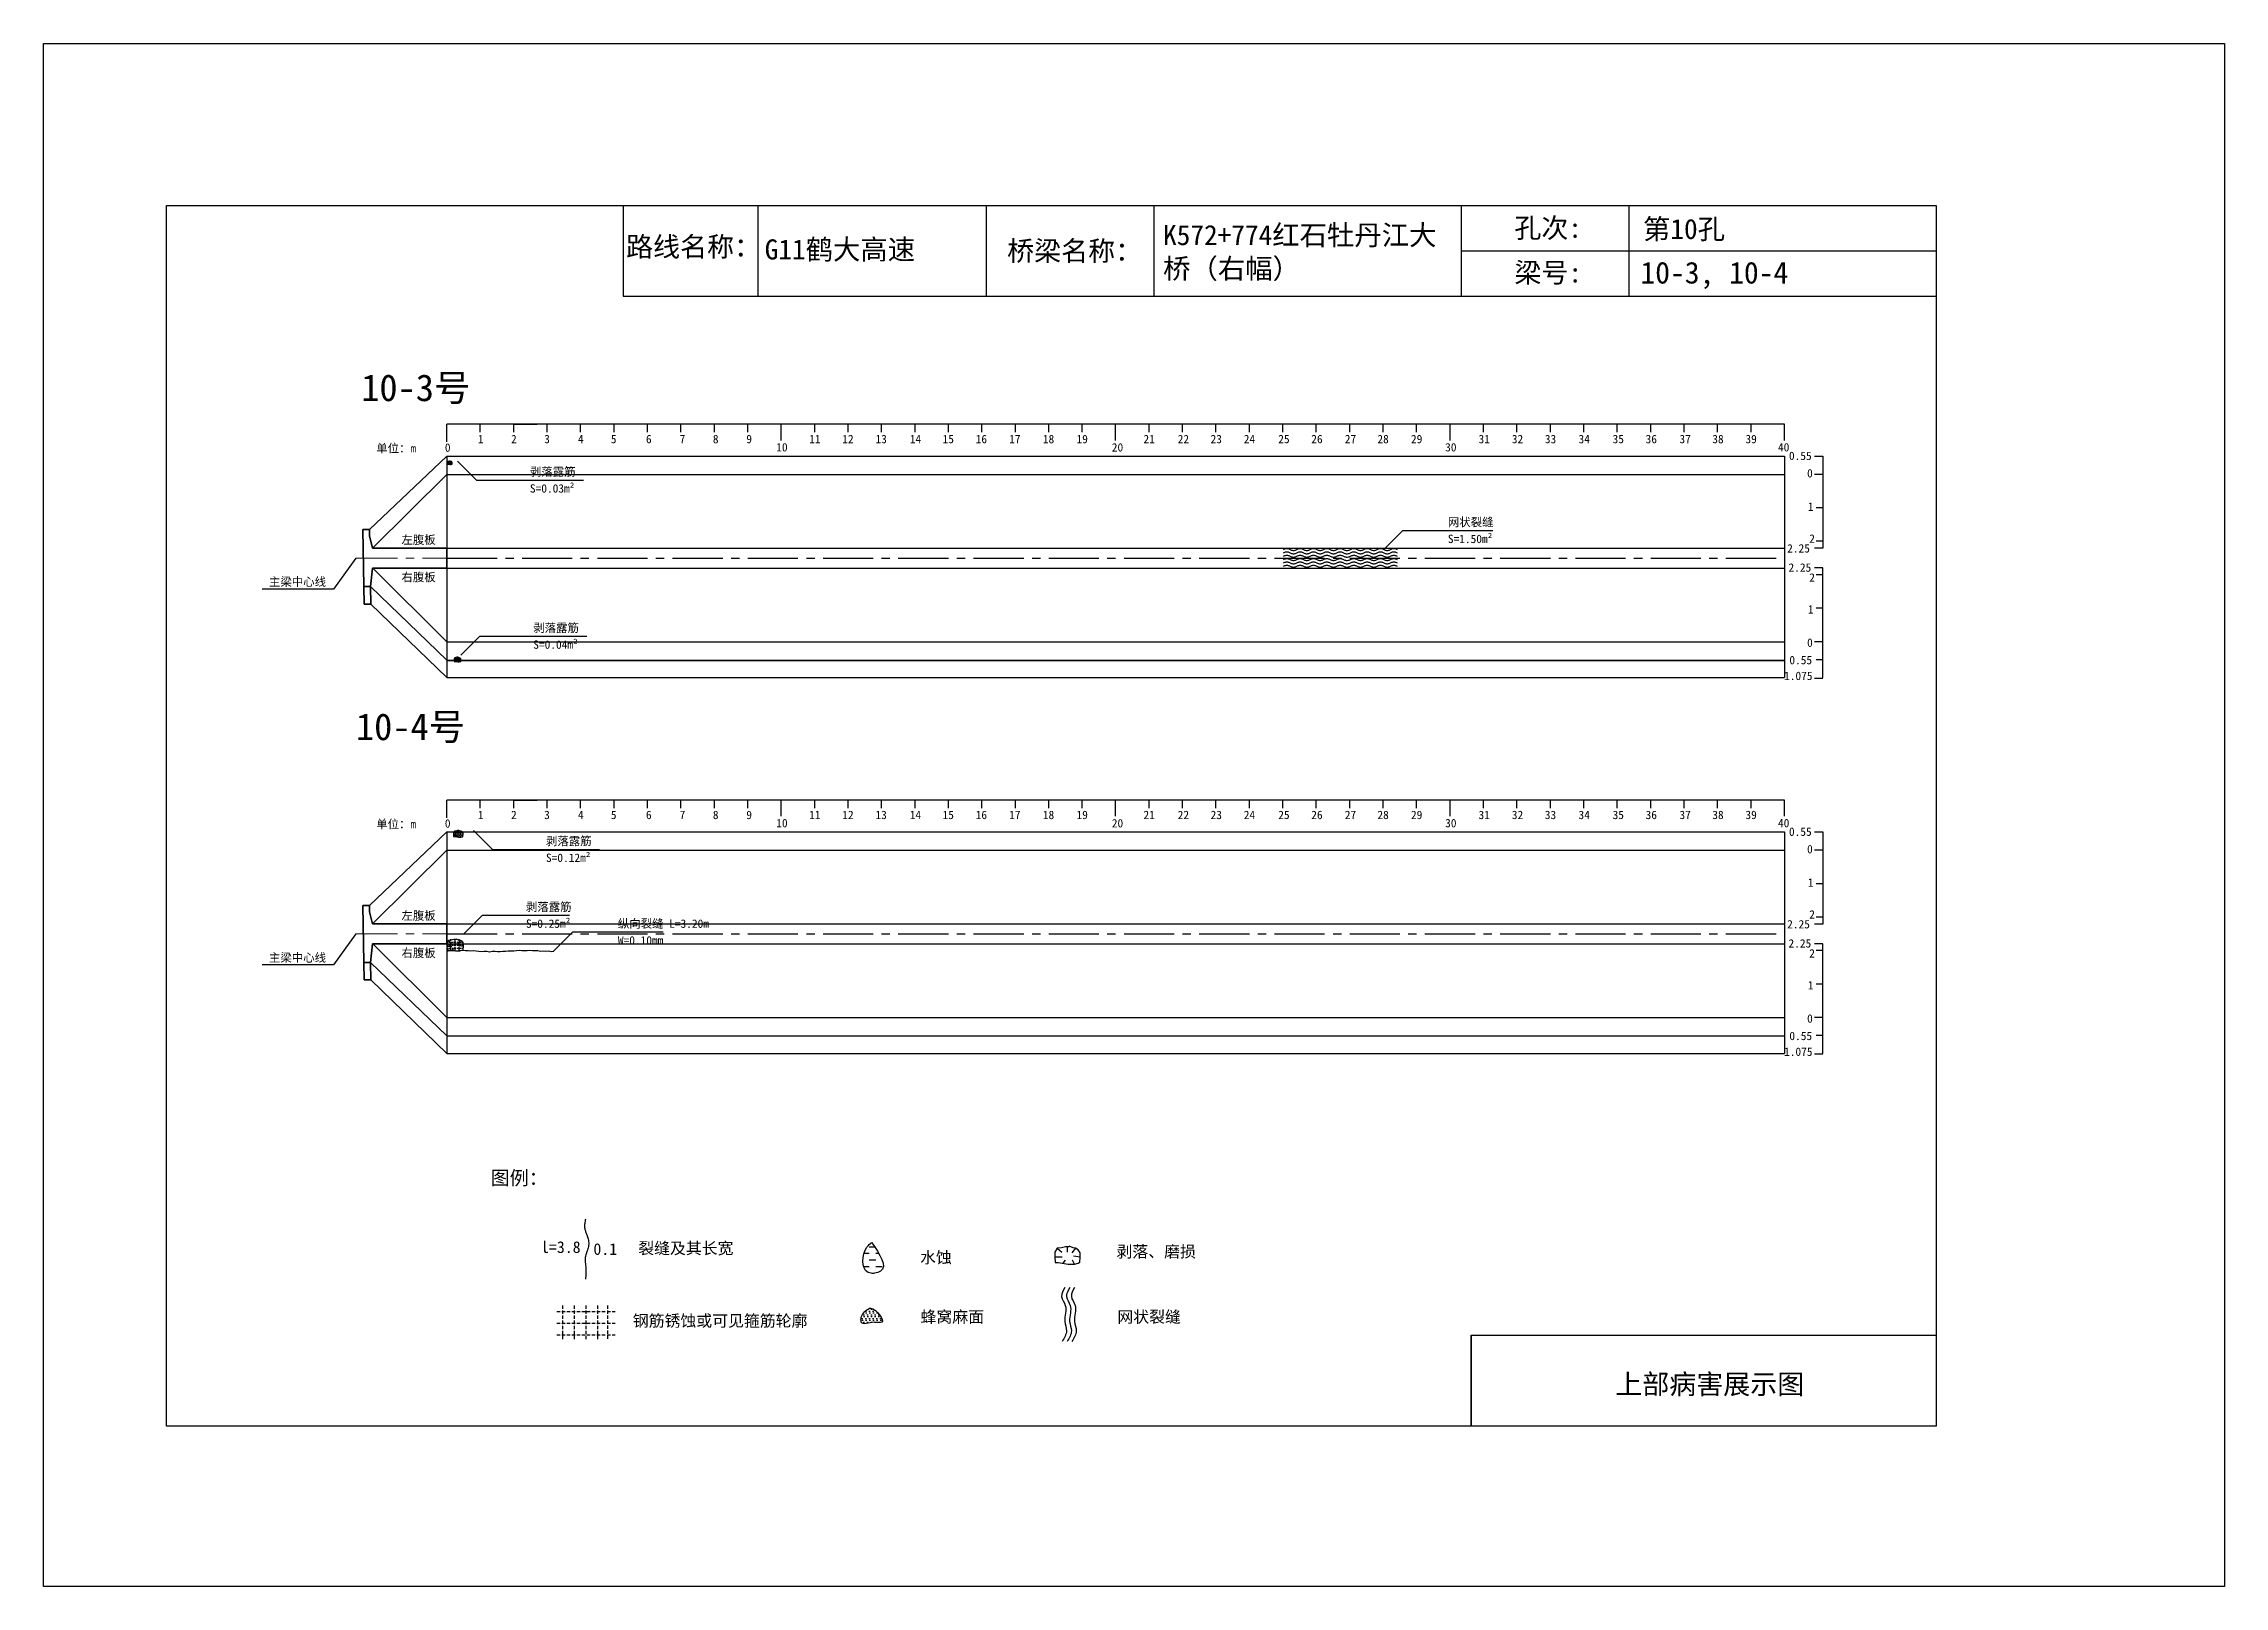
# Model space of a CAD drawing. Header units: millimetres. Extents: x -37 to 615, y -48 to 413.
import ezdxf

# ---------------------------------------------------------------- set-up
doc = ezdxf.new("R2010")
doc.units = ezdxf.units.MM
for name, pattern in [('CENTER', [2, 1.25, -0.25, 0.25, -0.25]), ('CENTER2', [1.125, 0.75, -0.125, 0.125, -0.125]), ('DASHED', [0.75, 0.5, -0.25])]:
    doc.linetypes.add(name, pattern=pattern)
for name, color, linetype in [('加固措施', 7, 'Continuous'), ('图层1', 7, 'Continuous'), ('病害', 5, 'Continuous'), ('轮廓', 3, 'Continuous')]:
    doc.layers.add(name, color=color, linetype=linetype)
doc.layers.add('虚线', color=7, linetype='Continuous', lineweight=30)
doc.styles.get("Standard").update_dxf_attribs({"font": ''})
doc.styles.add('汉字', font='')
doc.styles.get('Standard').set_extended_font_data('SimSun')
doc.styles.get('汉字').set_extended_font_data('SimSun')
pattern_1 = [(0, (-3997.7199, -288.9294), (0.55266586, 1.10533173), [0, -1.10533173])]
pattern_2 = [(0, (-6886.571, -700.7115), (0.55266586, 1.10533173), [0, -1.10533173])]
pattern_3 = [(0, (-3576.1421, -199.0757), (1.9895971, 1.9895971), [1.9895971, -1.9895971])]

# ---------------------------------------------------------------- blocks, each defined once
blk = doc.blocks.new('adfsd')
at = {"lineweight": -2, "ltscale": 0.5}
for p, q in [((1140.897, -3083.694), (1140.936, -3083.729)), ((1140.983, -3083.682), (1140.981, -3083.729)), ((1141.053, -3083.694), (1141.022, -3083.735)), ((1140.876, -3083.768), (1140.94, -3083.769)), ((1140.948, -3083.824), (1140.969, -3083.796)), ((1141.045, -3083.83), (1141.028, -3083.796)), ((1141.094, -3083.772), (1141.036, -3083.763))]:
    blk.add_line(p, q, dxfattribs=at)
blk.add_lwpolyline([(1141, -3083.682), (1140.967, -3083.682), (1140.934, -3083.69), (1140.897, -3083.694), (1140.876, -3083.727), (1140.876, -3083.768), (1140.88, -3083.818), (1140.905, -3083.818), (1140.991, -3083.83), (1141.045, -3083.83), (1141.078, -3083.822), (1141.09, -3083.814), (1141.094, -3083.772), (1141.094, -3083.735), (1141.078, -3083.707), (1141.053, -3083.694), (1141.033, -3083.69), (1141, -3083.678)], dxfattribs=at)
blk = doc.blocks.new('chi')
at = {"color": 0}
for p, q in [((1147.409, -3079.329), (1147.409, -3078.8)), ((1187.409, -3078.8), (1147.409, -3078.8)), ((1148.409, -3079.041), (1148.409, -3078.8)), ((1149.409, -3079.041), (1149.409, -3078.8)), ((1149.409, -3078.8), (1150.109, -3078.8)), ((1150.409, -3079.041), (1150.409, -3078.8)), ((1151.409, -3079.041), (1151.409, -3078.8)), ((1152.409, -3079.041), (1152.409, -3078.8)), ((1153.409, -3079.041), (1153.409, -3078.8)), ((1154.409, -3079.041), (1154.409, -3078.8)), ((1155.409, -3079.041), (1155.409, -3078.8)), ((1156.409, -3079.041), (1156.409, -3078.8)), ((1157.409, -3079.283), (1157.409, -3078.8)), ((1158.409, -3079.041), (1158.409, -3078.8)), ((1159.409, -3079.041), (1159.409, -3078.8)), ((1160.409, -3079.041), (1160.409, -3078.8)), ((1161.409, -3079.041), (1161.409, -3078.8)), ((1162.409, -3079.041), (1162.409, -3078.8)), ((1163.409, -3079.041), (1163.409, -3078.8)), ((1164.409, -3079.041), (1164.409, -3078.8)), ((1165.409, -3079.041), (1165.409, -3078.8)), ((1166.409, -3079.041), (1166.409, -3078.8)), ((1167.409, -3079.283), (1167.409, -3078.8)), ((1168.409, -3079.041), (1168.409, -3078.8)), ((1169.409, -3079.041), (1169.409, -3078.8)), ((1170.409, -3079.041), (1170.409, -3078.8)), ((1171.409, -3079.041), (1171.409, -3078.8)), ((1172.409, -3079.041), (1172.409, -3078.8)), ((1173.409, -3079.041), (1173.409, -3078.8)), ((1174.409, -3079.041), (1174.409, -3078.8)), ((1175.409, -3079.041), (1175.409, -3078.8)), ((1176.409, -3079.041), (1176.409, -3078.8)), ((1177.409, -3079.283), (1177.409, -3078.8)), ((1178.409, -3079.041), (1178.409, -3078.8)), ((1179.409, -3079.041), (1179.409, -3078.8)), ((1180.409, -3079.041), (1180.409, -3078.8)), ((1181.409, -3079.041), (1181.409, -3078.8)), ((1182.409, -3079.041), (1182.409, -3078.8)), ((1183.409, -3079.041), (1183.409, -3078.8)), ((1184.409, -3079.041), (1184.409, -3078.8)), ((1185.409, -3079.041), (1185.409, -3078.8)), ((1186.409, -3079.041), (1186.409, -3078.8)), ((1187.409, -3079.283), (1187.409, -3078.8))]:
    blk.add_line(p, q, dxfattribs=at)
for s, p in [('0', (1147.349, -3079.623)), ('1', (1148.339, -3079.368)), ('2', (1149.328, -3079.368)), ('3', (1150.319, -3079.368)), ('4', (1151.329, -3079.368)), ('5', (1152.313, -3079.368)), ('6', (1153.363, -3079.368)), ('7', (1154.37, -3079.368)), ('8', (1155.363, -3079.368)), ('9', (1156.363, -3079.368)), ('10', (1157.259, -3079.613)), ('11', (1158.242, -3079.368)), ('12', (1159.233, -3079.368)), ('13', (1160.227, -3079.368)), ('14', (1161.252, -3079.368)), ('15', (1162.233, -3079.368)), ('16', (1163.223, -3079.368)), ('17', (1164.224, -3079.368)), ('18', (1165.232, -3079.368)), ('19', (1166.238, -3079.368)), ('20', (1167.294, -3079.617)), ('21', (1168.24, -3079.368)), ('22', (1169.264, -3079.368)), ('23', (1170.247, -3079.368)), ('24', (1171.24, -3079.368)), ('25', (1172.271, -3079.368)), ('26', (1173.258, -3079.368)), ('27', (1174.261, -3079.368)), ('28', (1175.236, -3079.368)), ('29', (1176.24, -3079.368)), ('30', (1177.262, -3079.613)), ('31', (1178.261, -3079.368)), ('32', (1179.256, -3079.368)), ('33', (1180.243, -3079.368)), ('34', (1181.251, -3079.368)), ('35', (1182.269, -3079.368)), ('36', (1183.256, -3079.368)), ('37', (1184.269, -3079.368)), ('38', (1185.251, -3079.368)), ('39', (1186.242, -3079.368)), ('40', (1187.216, -3079.613))]:
    blk.add_text(s, height=0.25).set_placement(p)
blk = doc.blocks.new('kopp')
at = {"color": 0}
for p, q in [((1188.308, -3078.25), (1188.558, -3078.25)), ((1188.558, -3078.25), (1188.558, -3078.8)), ((1188.558, -3078.8), (1188.308, -3078.8)), ((1188.558, -3078.8), (1188.558, -3079.8)), ((1188.558, -3079.8), (1188.358, -3079.8)), ((1188.558, -3079.8), (1188.558, -3079.8)), ((1188.558, -3079.8), (1188.558, -3080.8)), ((1188.558, -3081.009), (1188.308, -3081.009)), ((1188.558, -3080.8), (1188.358, -3080.8)), ((1188.558, -3080.8), (1188.558, -3081.009)), ((1188.558, -3081.592), (1188.308, -3081.592)), ((1188.558, -3081.8), (1188.358, -3081.8)), ((1188.558, -3081.8), (1188.558, -3081.592)), ((1188.558, -3082.8), (1188.558, -3081.8)), ((1188.558, -3082.8), (1188.358, -3082.8)), ((1188.558, -3083.8), (1188.558, -3082.8)), ((1188.558, -3082.8), (1188.558, -3082.8)), ((1188.558, -3083.8), (1188.308, -3083.8)), ((1188.558, -3084.875), (1188.558, -3083.8)), ((1188.558, -3084.338), (1188.358, -3084.338)), ((1188.308, -3084.888), (1188.558, -3084.888))]:
    blk.add_line(p, q, dxfattribs=at)
for s, p in [('0.55', (1187.543, -3078.37)), ('0', (1188.086, -3078.891)), ('1', (1188.109, -3079.89)), ('2', (1188.15, -3080.842)), ('2.25', (1187.49, -3081.135)), ('2.25', (1187.53, -3081.708)), ('2', (1188.15, -3082.006)), ('1', (1188.109, -3082.959)), ('0', (1188.086, -3083.954)), ('0.55', (1187.556, -3084.474)), ('1.075', (1187.398, -3084.946))]:
    blk.add_text(s, height=0.25).set_placement(p)

msp = doc.modelspace()

# ---------------------------------------------------------------- hatches: boundary and pattern name
at = {"layer": '加固措施', "lineweight": -2}
h = msp.add_hatch(dxfattribs=at)
h.set_pattern_fill('DASH', color=256, scale=0.626645)
h.set_pattern_definition(pattern_3)
edge = h.paths.add_edge_path()
edge.add_spline(control_points=[(210.85, 54.88), (210.36, 54.45), (208.03, 52.39), (207.41, 44.9), (216.74, 46.23), (213.29, 51.3), (210.85, 54.88)], knot_values=[0, 0, 0, 0, 3.237042, 15.187225, 21.182779, 35.601669, 35.601669, 35.601669, 35.601669], degree=3, periodic=0)
h = msp.add_hatch(dxfattribs=at)
h.set_pattern_fill('DASH', color=256, scale=0.626645)
h.set_pattern_definition(pattern_3)
edge = h.paths.add_edge_path()
edge.add_spline(control_points=[(210.85, 54.88), (210.36, 54.45), (208.03, 52.39), (207.41, 44.9), (216.74, 46.23), (213.29, 51.3), (210.85, 54.88)], knot_values=[0, 0, 0, 0, 3.237042, 15.187225, 21.182779, 35.601669, 35.601669, 35.601669, 35.601669], degree=3, periodic=0)
h = msp.add_hatch(dxfattribs=at)
h.set_pattern_fill('DOTS', scale=0.696272)
h.set_pattern_definition(pattern_1)
edge = h.paths.add_edge_path()
edge.add_spline(control_points=[(210.19, 35.22), (209.15, 34.51), (207.68, 33.49), (207.52, 29.75), (211, 31.47), (215.72, 30.12), (212.21, 35.3), (210.31, 35.22), (210.19, 35.22)], knot_values=[0, 0, 0, 0, 5.205471, 7.397577, 12.944796, 16.169923, 23.88441, 24.400432, 24.400432, 24.400432, 24.400432], degree=3, periodic=0)
h = msp.add_hatch(dxfattribs=at)
h.set_pattern_fill('DOTS', scale=0.696272)
h.set_pattern_definition(pattern_1)
edge = h.paths.add_edge_path()
edge.add_spline(control_points=[(210.19, 35.22), (209.15, 34.51), (207.68, 33.49), (207.52, 29.75), (211, 31.47), (215.72, 30.12), (212.21, 35.3), (210.31, 35.22), (210.19, 35.22)], knot_values=[0, 0, 0, 0, 5.205471, 7.397577, 12.944796, 16.169923, 23.88441, 24.400432, 24.400432, 24.400432, 24.400432], degree=3, periodic=0)
at = {"layer": '病害', "lineweight": -2}
h = msp.add_hatch(dxfattribs=at)
h.set_pattern_fill('DOTS', color=4, scale=0.696272, style=0)
h.set_pattern_definition(pattern_2)
edge = h.paths.add_edge_path()
edge.add_spline(control_points=[(210.19, 35.22), (209.15, 34.51), (207.68, 33.49), (207.52, 29.75), (211, 31.47), (215.72, 30.12), (212.21, 35.3), (210.31, 35.22), (210.19, 35.22)], knot_values=[0, 0, 0, 0, 1.041094, 1.479515, 2.588959, 3.233985, 4.776882, 4.880086, 4.880086, 4.880086, 4.880086], degree=3, periodic=0)
h = msp.add_hatch(dxfattribs=at)
h.set_pattern_fill('DOTS', color=4, scale=0.696272, style=0)
h.set_pattern_definition(pattern_2)
edge = h.paths.add_edge_path()
edge.add_spline(control_points=[(210.19, 35.22), (209.15, 34.51), (207.68, 33.49), (207.52, 29.75), (211, 31.47), (215.72, 30.12), (212.21, 35.3), (210.31, 35.22), (210.19, 35.22)], knot_values=[0, 0, 0, 0, 1.041094, 1.479515, 2.588959, 3.233985, 4.776882, 4.880086, 4.880086, 4.880086, 4.880086], degree=3, periodic=0)

# ---------------------------------------------------------------- linework, layer by layer
at = {"color": 0, "linetype": 'ByBlock'}
for p, q in [((0, 364.85), (529.17, 364.85)), ((0, 0), (0, 364.85)), ((136.5, 364.85), (136.5, 337.72)), ((245.1, 364.85), (245.1, 337.72)), ((387.13, 364.85), (387.13, 337.72)), ((437.29, 364.79), (437.29, 337.66)), ((529.17, 364.85), (529.17, 0)), ((136.5, 337.72), (529.17, 337.72)), ((390.12, 0), (390.12, 27.12)), ((390.12, 27.12), (529.17, 27.12)), ((529.17, 0), (0, 0))]:
    msp.add_line(p, q, dxfattribs=at)
at = {"color": 0}
for p, q in [((60.65, 267.93), (83.82, 289.93)), ((83.82, 289.93), (83.82, 223.68)), ((83.82, 289.93), (483.82, 289.93)), ((483.82, 289.93), (483.82, 223.68)), ((61.57, 262.43), (83.82, 284.43)), ((83.82, 262.43), (483.82, 262.43)), ((483.82, 262.43), (483.82, 259.43)), ((56.57, 259.43), (49.96, 250.17)), ((61.64, 256.43), (83.82, 234.43)), ((83.82, 256.43), (483.82, 256.43)), ((49.96, 250.17), (28.63, 250.17)), ((60.99, 250.93), (83.82, 228.93)), ((61.09, 245.68), (83.82, 223.68)), ((83.82, 234.43), (483.82, 234.43)), ((83.82, 228.93), (483.82, 228.93)), ((83.82, 228.81), (483.82, 228.81)), ((83.82, 223.68), (483.82, 223.68)), ((60.65, 155.59), (83.82, 177.59)), ((83.82, 177.59), (83.82, 111.34)), ((83.82, 177.59), (483.82, 177.59)), ((483.82, 177.59), (483.82, 111.34)), ((61.57, 150.08), (83.82, 172.09)), ((83.82, 172.09), (483.82, 172.09)), ((83.82, 150.09), (483.82, 150.09)), ((483.82, 150.09), (483.82, 147.09)), ((56.57, 147.09), (49.96, 137.83)), ((61.64, 144.09), (83.82, 122.09)), ((83.82, 144.09), (483.82, 144.09)), ((49.96, 137.83), (28.63, 137.83)), ((60.99, 138.59), (83.82, 116.59)), ((61.09, 133.34), (83.82, 111.34)), ((83.82, 122.09), (483.82, 122.09)), ((83.82, 116.59), (483.82, 116.59)), ((83.82, 111.34), (483.82, 111.34))]:
    msp.add_line(p, q, dxfattribs=at)
at = {"color": 1, "linetype": 'DASHED'}
for p, q in [((84, 288.15), (85.43, 288.15)), ((84, 287.9), (85.43, 287.9)), ((84, 287.65), (85.43, 287.65)), ((84.36, 287.4), (84.36, 288.4)), ((84.72, 287.4), (84.72, 288.4)), ((85.08, 287.4), (85.08, 288.4)), ((86, 229.45), (88, 229.45)), ((86, 229.1), (88, 229.1)), ((86, 228.75), (88, 228.75)), ((86.5, 228.4), (86.5, 229.8)), ((87, 228.4), (87, 229.8)), ((87.5, 228.4), (87.5, 229.8)), ((85.8, 177.5), (88.67, 177.5)), ((85.8, 177), (88.67, 177)), ((85.8, 176.5), (88.67, 176.5)), ((86.52, 176), (86.52, 178)), ((87.23, 176), (87.23, 178)), ((87.95, 176), (87.95, 178)), ((83.8, 144.62), (88.8, 144.62)), ((83.8, 143.74), (88.8, 143.74)), ((85.05, 142), (85.05, 145.49)), ((86.3, 142), (86.3, 145.49)), ((87.55, 142), (87.55, 145.49)), ((83.8, 142.87), (88.8, 142.87))]:
    msp.add_line(p, q, dxfattribs=at)
at = {"color": 7}
for p, q in [((84, 287.81), (84.42, 287.8)), ((84.14, 288.29), (84.4, 288.07)), ((84.47, 287.44), (84.61, 287.62)), ((84.7, 288.37), (84.69, 288.07)), ((85.16, 288.29), (84.96, 288.03)), ((85.11, 287.4), (85, 287.62)), ((85.43, 287.78), (85.05, 287.84)), ((86, 228.97), (86.59, 228.96)), ((86.19, 229.64), (86.55, 229.33)), ((86.66, 228.46), (86.85, 228.71)), ((86.98, 229.76), (86.96, 229.33)), ((87.62, 229.64), (87.34, 229.27)), ((87.55, 228.4), (87.39, 228.71)), ((88, 228.93), (87.47, 229.01)), ((85.8, 176.81), (86.64, 176.8)), ((86.07, 177.78), (86.59, 177.33)), ((86.75, 176.08), (87.02, 176.45)), ((87.21, 177.95), (87.18, 177.33)), ((88.13, 177.78), (87.71, 177.25)), ((88.02, 176), (87.79, 176.45)), ((88.67, 176.76), (87.9, 176.88)), ((84.27, 145.11), (85.18, 144.32)), ((86.25, 145.39), (86.21, 144.32)), ((87.86, 145.11), (87.14, 144.18)), ((88.8, 143.32), (87.46, 143.53)), ((83.8, 143.41), (85.27, 143.39)), ((85.45, 142.14), (85.93, 142.78)), ((87.67, 142), (87.28, 142.78))]:
    msp.add_line(p, q, dxfattribs=at)
msp.add_line((83.82, 284.43), (483.82, 284.43))
at = {"color": 1, "linetype": 'CENTER2', "ltscale": 20}
for p, q in [((83.82, 259.43), (483.82, 259.43)), ((83.82, 147.09), (483.82, 147.09))]:
    msp.add_line(p, q, dxfattribs=at)
at = {"color": 1, "linetype": 'DASHED', "ltscale": 2}
for p, q in [((116.71, 34.25), (134.11, 34.25)), ((116.71, 34.25), (134.11, 34.25)), ((118.45, 35.99), (118.45, 25.55)), ((118.45, 35.99), (118.45, 25.55)), ((121.93, 35.99), (121.93, 25.55)), ((121.93, 35.99), (121.93, 25.55)), ((125.41, 35.99), (125.41, 25.55)), ((125.41, 35.99), (125.41, 25.55)), ((128.89, 35.99), (128.89, 25.55)), ((128.89, 35.99), (128.89, 25.55)), ((131.87, 36.02), (131.87, 25.57)), ((131.87, 36.02), (131.87, 25.57)), ((116.71, 30.77), (134.11, 30.77)), ((116.71, 30.77), (134.11, 30.77)), ((116.71, 27.29), (134.11, 27.29)), ((116.71, 27.29), (134.11, 27.29))]:
    msp.add_line(p, q, dxfattribs=at)
at = {"color": 3, "linetype": 'ByBlock'}
msp.add_lwpolyline([(-36.77, 413.19), (615.38, 413.19), (615.38, -47.93), (-36.77, -47.93)], close=True, dxfattribs=at)
at = {"color": 7}
for points in [[(84.81, 288.37), (84.6, 288.37), (84.38, 288.32), (84.14, 288.29), (84, 288.08), (84, 287.81), (84.03, 287.48), (84.19, 287.48), (84.76, 287.4), (85.11, 287.4), (85.33, 287.45), (85.41, 287.51), (85.43, 287.78), (85.43, 288.02), (85.33, 288.21), (85.16, 288.29), (85.03, 288.32), (84.81, 288.4)], [(87, 288.4), (92.66, 282.74), (124.66, 282.74)], [(364, 262), (369.66, 267.66), (396.66, 267.66)], [(334, 262), (334.2, 262.09), (334.4, 262.18), (334.6, 262.24), (334.8, 262.29), (335, 262.3), (335.2, 262.29), (335.4, 262.24), (335.6, 262.18), (335.8, 262.09), (336, 262), (336.2, 261.91), (336.4, 261.82), (336.6, 261.76), (336.8, 261.71), (337, 261.7), (337.2, 261.71), (337.4, 261.76), (337.6, 261.82), (337.8, 261.91), (338, 262), (338.2, 262.09), (338.4, 262.18), (338.6, 262.24), (338.8, 262.29), (339, 262.3), (339.2, 262.29), (339.4, 262.24), (339.6, 262.18), (339.8, 262.09), (340, 262), (340.2, 261.91), (340.4, 261.82), (340.6, 261.76), (340.8, 261.71), (341, 261.7), (341.2, 261.71), (341.4, 261.76), (341.6, 261.82), (341.8, 261.91), (342, 262), (342.2, 262.09), (342.4, 262.18), (342.6, 262.24), (342.8, 262.29), (343, 262.3), (343.2, 262.29), (343.4, 262.24), (343.6, 262.18), (343.8, 262.09), (344, 262), (344.2, 261.91), (344.4, 261.82), (344.6, 261.76), (344.8, 261.71), (345, 261.7), (345.2, 261.71), (345.4, 261.76), (345.6, 261.82), (345.8, 261.91), (346, 262), (346.2, 262.09), (346.4, 262.18), (346.6, 262.24), (346.8, 262.29), (347, 262.3), (347.2, 262.29), (347.4, 262.24), (347.6, 262.18), (347.8, 262.09), (348, 262), (348.2, 261.91), (348.4, 261.82), (348.6, 261.76), (348.8, 261.71), (349, 261.7), (349.2, 261.71), (349.4, 261.76), (349.6, 261.82), (349.8, 261.91), (350, 262), (350.2, 262.09), (350.4, 262.18), (350.6, 262.24), (350.8, 262.29), (351, 262.3), (351.2, 262.29), (351.4, 262.24), (351.6, 262.18), (351.8, 262.09), (352, 262), (352.2, 261.91), (352.4, 261.82), (352.6, 261.76), (352.8, 261.71), (353, 261.7), (353.2, 261.71), (353.4, 261.76), (353.6, 261.82), (353.8, 261.91), (354, 262), (354.2, 262.09), (354.4, 262.18), (354.6, 262.24), (354.8, 262.29), (355, 262.3), (355.2, 262.29), (355.4, 262.24), (355.6, 262.18), (355.8, 262.09), (356, 262), (356.2, 261.91), (356.4, 261.82), (356.6, 261.76), (356.8, 261.71), (357, 261.7), (357.2, 261.71), (357.4, 261.76), (357.6, 261.82), (357.8, 261.91), (358, 262), (358.2, 262.09), (358.4, 262.18), (358.6, 262.24), (358.8, 262.29), (359, 262.3), (359.2, 262.29), (359.4, 262.24), (359.6, 262.18), (359.8, 262.09), (360, 262), (360.2, 261.91), (360.4, 261.82), (360.6, 261.76), (360.8, 261.71), (361, 261.7), (361.2, 261.71), (361.4, 261.76), (361.6, 261.82), (361.8, 261.91), (362, 262), (362.2, 262.09), (362.4, 262.18), (362.6, 262.24), (362.8, 262.29), (363, 262.3), (363.2, 262.29), (363.4, 262.24), (363.6, 262.18), (363.8, 262.09), (364, 262), (364.2, 261.91), (364.4, 261.82), (364.6, 261.76), (364.8, 261.71), (365, 261.7), (365.2, 261.71), (365.4, 261.76), (365.6, 261.82), (365.8, 261.91), (366, 262), (366.2, 262.09), (366.4, 262.18), (366.6, 262.24), (366.8, 262.29), (367, 262.3), (367.2, 262.29), (367.4, 262.24), (367.6, 262.18), (367.8, 262.09), (368, 262)], [(334, 261), (334.2, 261.09), (334.4, 261.18), (334.6, 261.24), (334.8, 261.29), (335, 261.3), (335.2, 261.29), (335.4, 261.24), (335.6, 261.18), (335.8, 261.09), (336, 261), (336.2, 260.91), (336.4, 260.82), (336.6, 260.76), (336.8, 260.71), (337, 260.7), (337.2, 260.71), (337.4, 260.76), (337.6, 260.82), (337.8, 260.91), (338, 261), (338.2, 261.09), (338.4, 261.18), (338.6, 261.24), (338.8, 261.29), (339, 261.3), (339.2, 261.29), (339.4, 261.24), (339.6, 261.18), (339.8, 261.09), (340, 261), (340.2, 260.91), (340.4, 260.82), (340.6, 260.76), (340.8, 260.71), (341, 260.7), (341.2, 260.71), (341.4, 260.76), (341.6, 260.82), (341.8, 260.91), (342, 261), (342.2, 261.09), (342.4, 261.18), (342.6, 261.24), (342.8, 261.29), (343, 261.3), (343.2, 261.29), (343.4, 261.24), (343.6, 261.18), (343.8, 261.09), (344, 261), (344.2, 260.91), (344.4, 260.82), (344.6, 260.76), (344.8, 260.71), (345, 260.7), (345.2, 260.71), (345.4, 260.76), (345.6, 260.82), (345.8, 260.91), (346, 261), (346.2, 261.09), (346.4, 261.18), (346.6, 261.24), (346.8, 261.29), (347, 261.3), (347.2, 261.29), (347.4, 261.24), (347.6, 261.18), (347.8, 261.09), (348, 261), (348.2, 260.91), (348.4, 260.82), (348.6, 260.76), (348.8, 260.71), (349, 260.7), (349.2, 260.71), (349.4, 260.76), (349.6, 260.82), (349.8, 260.91), (350, 261), (350.2, 261.09), (350.4, 261.18), (350.6, 261.24), (350.8, 261.29), (351, 261.3), (351.2, 261.29), (351.4, 261.24), (351.6, 261.18), (351.8, 261.09), (352, 261), (352.2, 260.91), (352.4, 260.82), (352.6, 260.76), (352.8, 260.71), (353, 260.7), (353.2, 260.71), (353.4, 260.76), (353.6, 260.82), (353.8, 260.91), (354, 261), (354.2, 261.09), (354.4, 261.18), (354.6, 261.24), (354.8, 261.29), (355, 261.3), (355.2, 261.29), (355.4, 261.24), (355.6, 261.18), (355.8, 261.09), (356, 261), (356.2, 260.91), (356.4, 260.82), (356.6, 260.76), (356.8, 260.71), (357, 260.7), (357.2, 260.71), (357.4, 260.76), (357.6, 260.82), (357.8, 260.91), (358, 261), (358.2, 261.09), (358.4, 261.18), (358.6, 261.24), (358.8, 261.29), (359, 261.3), (359.2, 261.29), (359.4, 261.24), (359.6, 261.18), (359.8, 261.09), (360, 261), (360.2, 260.91), (360.4, 260.82), (360.6, 260.76), (360.8, 260.71), (361, 260.7), (361.2, 260.71), (361.4, 260.76), (361.6, 260.82), (361.8, 260.91), (362, 261), (362.2, 261.09), (362.4, 261.18), (362.6, 261.24), (362.8, 261.29), (363, 261.3), (363.2, 261.29), (363.4, 261.24), (363.6, 261.18), (363.8, 261.09), (364, 261), (364.2, 260.91), (364.4, 260.82), (364.6, 260.76), (364.8, 260.71), (365, 260.7), (365.2, 260.71), (365.4, 260.76), (365.6, 260.82), (365.8, 260.91), (366, 261), (366.2, 261.09), (366.4, 261.18), (366.6, 261.24), (366.8, 261.29), (367, 261.3), (367.2, 261.29), (367.4, 261.24), (367.6, 261.18), (367.8, 261.09), (368, 261)], [(334, 260), (334.2, 260.09), (334.4, 260.18), (334.6, 260.24), (334.8, 260.29), (335, 260.3), (335.2, 260.29), (335.4, 260.24), (335.6, 260.18), (335.8, 260.09), (336, 260), (336.2, 259.91), (336.4, 259.82), (336.6, 259.76), (336.8, 259.71), (337, 259.7), (337.2, 259.71), (337.4, 259.76), (337.6, 259.82), (337.8, 259.91), (338, 260), (338.2, 260.09), (338.4, 260.18), (338.6, 260.24), (338.8, 260.29), (339, 260.3), (339.2, 260.29), (339.4, 260.24), (339.6, 260.18), (339.8, 260.09), (340, 260), (340.2, 259.91), (340.4, 259.82), (340.6, 259.76), (340.8, 259.71), (341, 259.7), (341.2, 259.71), (341.4, 259.76), (341.6, 259.82), (341.8, 259.91), (342, 260), (342.2, 260.09), (342.4, 260.18), (342.6, 260.24), (342.8, 260.29), (343, 260.3), (343.2, 260.29), (343.4, 260.24), (343.6, 260.18), (343.8, 260.09), (344, 260), (344.2, 259.91), (344.4, 259.82), (344.6, 259.76), (344.8, 259.71), (345, 259.7), (345.2, 259.71), (345.4, 259.76), (345.6, 259.82), (345.8, 259.91), (346, 260), (346.2, 260.09), (346.4, 260.18), (346.6, 260.24), (346.8, 260.29), (347, 260.3), (347.2, 260.29), (347.4, 260.24), (347.6, 260.18), (347.8, 260.09), (348, 260), (348.2, 259.91), (348.4, 259.82), (348.6, 259.76), (348.8, 259.71), (349, 259.7), (349.2, 259.71), (349.4, 259.76), (349.6, 259.82), (349.8, 259.91), (350, 260), (350.2, 260.09), (350.4, 260.18), (350.6, 260.24), (350.8, 260.29), (351, 260.3), (351.2, 260.29), (351.4, 260.24), (351.6, 260.18), (351.8, 260.09), (352, 260), (352.2, 259.91), (352.4, 259.82), (352.6, 259.76), (352.8, 259.71), (353, 259.7), (353.2, 259.71), (353.4, 259.76), (353.6, 259.82), (353.8, 259.91), (354, 260), (354.2, 260.09), (354.4, 260.18), (354.6, 260.24), (354.8, 260.29), (355, 260.3), (355.2, 260.29), (355.4, 260.24), (355.6, 260.18), (355.8, 260.09), (356, 260), (356.2, 259.91), (356.4, 259.82), (356.6, 259.76), (356.8, 259.71), (357, 259.7), (357.2, 259.71), (357.4, 259.76), (357.6, 259.82), (357.8, 259.91), (358, 260), (358.2, 260.09), (358.4, 260.18), (358.6, 260.24), (358.8, 260.29), (359, 260.3), (359.2, 260.29), (359.4, 260.24), (359.6, 260.18), (359.8, 260.09), (360, 260), (360.2, 259.91), (360.4, 259.82), (360.6, 259.76), (360.8, 259.71), (361, 259.7), (361.2, 259.71), (361.4, 259.76), (361.6, 259.82), (361.8, 259.91), (362, 260), (362.2, 260.09), (362.4, 260.18), (362.6, 260.24), (362.8, 260.29), (363, 260.3), (363.2, 260.29), (363.4, 260.24), (363.6, 260.18), (363.8, 260.09), (364, 260), (364.2, 259.91), (364.4, 259.82), (364.6, 259.76), (364.8, 259.71), (365, 259.7), (365.2, 259.71), (365.4, 259.76), (365.6, 259.82), (365.8, 259.91), (366, 260), (366.2, 260.09), (366.4, 260.18), (366.6, 260.24), (366.8, 260.29), (367, 260.3), (367.2, 260.29), (367.4, 260.24), (367.6, 260.18), (367.8, 260.09), (368, 260)], [(334, 259), (334.2, 259.09), (334.4, 259.18), (334.6, 259.24), (334.8, 259.29), (335, 259.3), (335.2, 259.29), (335.4, 259.24), (335.6, 259.18), (335.8, 259.09), (336, 259), (336.2, 258.91), (336.4, 258.82), (336.6, 258.76), (336.8, 258.71), (337, 258.7), (337.2, 258.71), (337.4, 258.76), (337.6, 258.82), (337.8, 258.91), (338, 259), (338.2, 259.09), (338.4, 259.18), (338.6, 259.24), (338.8, 259.29), (339, 259.3), (339.2, 259.29), (339.4, 259.24), (339.6, 259.18), (339.8, 259.09), (340, 259), (340.2, 258.91), (340.4, 258.82), (340.6, 258.76), (340.8, 258.71), (341, 258.7), (341.2, 258.71), (341.4, 258.76), (341.6, 258.82), (341.8, 258.91), (342, 259), (342.2, 259.09), (342.4, 259.18), (342.6, 259.24), (342.8, 259.29), (343, 259.3), (343.2, 259.29), (343.4, 259.24), (343.6, 259.18), (343.8, 259.09), (344, 259), (344.2, 258.91), (344.4, 258.82), (344.6, 258.76), (344.8, 258.71), (345, 258.7), (345.2, 258.71), (345.4, 258.76), (345.6, 258.82), (345.8, 258.91), (346, 259), (346.2, 259.09), (346.4, 259.18), (346.6, 259.24), (346.8, 259.29), (347, 259.3), (347.2, 259.29), (347.4, 259.24), (347.6, 259.18), (347.8, 259.09), (348, 259), (348.2, 258.91), (348.4, 258.82), (348.6, 258.76), (348.8, 258.71), (349, 258.7), (349.2, 258.71), (349.4, 258.76), (349.6, 258.82), (349.8, 258.91), (350, 259), (350.2, 259.09), (350.4, 259.18), (350.6, 259.24), (350.8, 259.29), (351, 259.3), (351.2, 259.29), (351.4, 259.24), (351.6, 259.18), (351.8, 259.09), (352, 259), (352.2, 258.91), (352.4, 258.82), (352.6, 258.76), (352.8, 258.71), (353, 258.7), (353.2, 258.71), (353.4, 258.76), (353.6, 258.82), (353.8, 258.91), (354, 259), (354.2, 259.09), (354.4, 259.18), (354.6, 259.24), (354.8, 259.29), (355, 259.3), (355.2, 259.29), (355.4, 259.24), (355.6, 259.18), (355.8, 259.09), (356, 259), (356.2, 258.91), (356.4, 258.82), (356.6, 258.76), (356.8, 258.71), (357, 258.7), (357.2, 258.71), (357.4, 258.76), (357.6, 258.82), (357.8, 258.91), (358, 259), (358.2, 259.09), (358.4, 259.18), (358.6, 259.24), (358.8, 259.29), (359, 259.3), (359.2, 259.29), (359.4, 259.24), (359.6, 259.18), (359.8, 259.09), (360, 259), (360.2, 258.91), (360.4, 258.82), (360.6, 258.76), (360.8, 258.71), (361, 258.7), (361.2, 258.71), (361.4, 258.76), (361.6, 258.82), (361.8, 258.91), (362, 259), (362.2, 259.09), (362.4, 259.18), (362.6, 259.24), (362.8, 259.29), (363, 259.3), (363.2, 259.29), (363.4, 259.24), (363.6, 259.18), (363.8, 259.09), (364, 259), (364.2, 258.91), (364.4, 258.82), (364.6, 258.76), (364.8, 258.71), (365, 258.7), (365.2, 258.71), (365.4, 258.76), (365.6, 258.82), (365.8, 258.91), (366, 259), (366.2, 259.09), (366.4, 259.18), (366.6, 259.24), (366.8, 259.29), (367, 259.3), (367.2, 259.29), (367.4, 259.24), (367.6, 259.18), (367.8, 259.09), (368, 259)], [(334, 258), (334.2, 258.09), (334.4, 258.18), (334.6, 258.24), (334.8, 258.29), (335, 258.3), (335.2, 258.29), (335.4, 258.24), (335.6, 258.18), (335.8, 258.09), (336, 258), (336.2, 257.91), (336.4, 257.82), (336.6, 257.76), (336.8, 257.71), (337, 257.7), (337.2, 257.71), (337.4, 257.76), (337.6, 257.82), (337.8, 257.91), (338, 258), (338.2, 258.09), (338.4, 258.18), (338.6, 258.24), (338.8, 258.29), (339, 258.3), (339.2, 258.29), (339.4, 258.24), (339.6, 258.18), (339.8, 258.09), (340, 258), (340.2, 257.91), (340.4, 257.82), (340.6, 257.76), (340.8, 257.71), (341, 257.7), (341.2, 257.71), (341.4, 257.76), (341.6, 257.82), (341.8, 257.91), (342, 258), (342.2, 258.09), (342.4, 258.18), (342.6, 258.24), (342.8, 258.29), (343, 258.3), (343.2, 258.29), (343.4, 258.24), (343.6, 258.18), (343.8, 258.09), (344, 258), (344.2, 257.91), (344.4, 257.82), (344.6, 257.76), (344.8, 257.71), (345, 257.7), (345.2, 257.71), (345.4, 257.76), (345.6, 257.82), (345.8, 257.91), (346, 258), (346.2, 258.09), (346.4, 258.18), (346.6, 258.24), (346.8, 258.29), (347, 258.3), (347.2, 258.29), (347.4, 258.24), (347.6, 258.18), (347.8, 258.09), (348, 258), (348.2, 257.91), (348.4, 257.82), (348.6, 257.76), (348.8, 257.71), (349, 257.7), (349.2, 257.71), (349.4, 257.76), (349.6, 257.82), (349.8, 257.91), (350, 258), (350.2, 258.09), (350.4, 258.18), (350.6, 258.24), (350.8, 258.29), (351, 258.3), (351.2, 258.29), (351.4, 258.24), (351.6, 258.18), (351.8, 258.09), (352, 258), (352.2, 257.91), (352.4, 257.82), (352.6, 257.76), (352.8, 257.71), (353, 257.7), (353.2, 257.71), (353.4, 257.76), (353.6, 257.82), (353.8, 257.91), (354, 258), (354.2, 258.09), (354.4, 258.18), (354.6, 258.24), (354.8, 258.29), (355, 258.3), (355.2, 258.29), (355.4, 258.24), (355.6, 258.18), (355.8, 258.09), (356, 258), (356.2, 257.91), (356.4, 257.82), (356.6, 257.76), (356.8, 257.71), (357, 257.7), (357.2, 257.71), (357.4, 257.76), (357.6, 257.82), (357.8, 257.91), (358, 258), (358.2, 258.09), (358.4, 258.18), (358.6, 258.24), (358.8, 258.29), (359, 258.3), (359.2, 258.29), (359.4, 258.24), (359.6, 258.18), (359.8, 258.09), (360, 258), (360.2, 257.91), (360.4, 257.82), (360.6, 257.76), (360.8, 257.71), (361, 257.7), (361.2, 257.71), (361.4, 257.76), (361.6, 257.82), (361.8, 257.91), (362, 258), (362.2, 258.09), (362.4, 258.18), (362.6, 258.24), (362.8, 258.29), (363, 258.3), (363.2, 258.29), (363.4, 258.24), (363.6, 258.18), (363.8, 258.09), (364, 258), (364.2, 257.91), (364.4, 257.82), (364.6, 257.76), (364.8, 257.71), (365, 257.7), (365.2, 257.71), (365.4, 257.76), (365.6, 257.82), (365.8, 257.91), (366, 258), (366.2, 258.09), (366.4, 258.18), (366.6, 258.24), (366.8, 258.29), (367, 258.3), (367.2, 258.29), (367.4, 258.24), (367.6, 258.18), (367.8, 258.09), (368, 258)], [(334, 257), (334.2, 257.09), (334.4, 257.18), (334.6, 257.24), (334.8, 257.29), (335, 257.3), (335.2, 257.29), (335.4, 257.24), (335.6, 257.18), (335.8, 257.09), (336, 257), (336.2, 256.91), (336.4, 256.82), (336.6, 256.76), (336.8, 256.71), (337, 256.7), (337.2, 256.71), (337.4, 256.76), (337.6, 256.82), (337.8, 256.91), (338, 257), (338.2, 257.09), (338.4, 257.18), (338.6, 257.24), (338.8, 257.29), (339, 257.3), (339.2, 257.29), (339.4, 257.24), (339.6, 257.18), (339.8, 257.09), (340, 257), (340.2, 256.91), (340.4, 256.82), (340.6, 256.76), (340.8, 256.71), (341, 256.7), (341.2, 256.71), (341.4, 256.76), (341.6, 256.82), (341.8, 256.91), (342, 257), (342.2, 257.09), (342.4, 257.18), (342.6, 257.24), (342.8, 257.29), (343, 257.3), (343.2, 257.29), (343.4, 257.24), (343.6, 257.18), (343.8, 257.09), (344, 257), (344.2, 256.91), (344.4, 256.82), (344.6, 256.76), (344.8, 256.71), (345, 256.7), (345.2, 256.71), (345.4, 256.76), (345.6, 256.82), (345.8, 256.91), (346, 257), (346.2, 257.09), (346.4, 257.18), (346.6, 257.24), (346.8, 257.29), (347, 257.3), (347.2, 257.29), (347.4, 257.24), (347.6, 257.18), (347.8, 257.09), (348, 257), (348.2, 256.91), (348.4, 256.82), (348.6, 256.76), (348.8, 256.71), (349, 256.7), (349.2, 256.71), (349.4, 256.76), (349.6, 256.82), (349.8, 256.91), (350, 257), (350.2, 257.09), (350.4, 257.18), (350.6, 257.24), (350.8, 257.29), (351, 257.3), (351.2, 257.29), (351.4, 257.24), (351.6, 257.18), (351.8, 257.09), (352, 257), (352.2, 256.91), (352.4, 256.82), (352.6, 256.76), (352.8, 256.71), (353, 256.7), (353.2, 256.71), (353.4, 256.76), (353.6, 256.82), (353.8, 256.91), (354, 257), (354.2, 257.09), (354.4, 257.18), (354.6, 257.24), (354.8, 257.29), (355, 257.3), (355.2, 257.29), (355.4, 257.24), (355.6, 257.18), (355.8, 257.09), (356, 257), (356.2, 256.91), (356.4, 256.82), (356.6, 256.76), (356.8, 256.71), (357, 256.7), (357.2, 256.71), (357.4, 256.76), (357.6, 256.82), (357.8, 256.91), (358, 257), (358.2, 257.09), (358.4, 257.18), (358.6, 257.24), (358.8, 257.29), (359, 257.3), (359.2, 257.29), (359.4, 257.24), (359.6, 257.18), (359.8, 257.09), (360, 257), (360.2, 256.91), (360.4, 256.82), (360.6, 256.76), (360.8, 256.71), (361, 256.7), (361.2, 256.71), (361.4, 256.76), (361.6, 256.82), (361.8, 256.91), (362, 257), (362.2, 257.09), (362.4, 257.18), (362.6, 257.24), (362.8, 257.29), (363, 257.3), (363.2, 257.29), (363.4, 257.24), (363.6, 257.18), (363.8, 257.09), (364, 257), (364.2, 256.91), (364.4, 256.82), (364.6, 256.76), (364.8, 256.71), (365, 256.7), (365.2, 256.71), (365.4, 256.76), (365.6, 256.82), (365.8, 256.91), (366, 257), (366.2, 257.09), (366.4, 257.18), (366.6, 257.24), (366.8, 257.29), (367, 257.3), (367.2, 257.29), (367.4, 257.24), (367.6, 257.18), (367.8, 257.09), (368, 257)], [(88, 230.4), (93.66, 236.06), (125.66, 236.06)], [(87.13, 229.76), (86.83, 229.76), (86.53, 229.68), (86.19, 229.64), (86, 229.34), (86, 228.97), (86.04, 228.51), (86.26, 228.51), (87.06, 228.4), (87.55, 228.4), (87.85, 228.48), (87.96, 228.55), (88, 228.93), (88, 229.27), (87.85, 229.53), (87.62, 229.64), (87.43, 229.68), (87.13, 229.8)], [(87.42, 177.95), (86.99, 177.95), (86.56, 177.84), (86.07, 177.78), (85.8, 177.35), (85.8, 176.81), (85.85, 176.16), (86.18, 176.16), (87.31, 176), (88.02, 176), (88.45, 176.11), (88.61, 176.22), (88.67, 176.76), (88.67, 177.24), (88.45, 177.62), (88.13, 177.78), (87.86, 177.84), (87.42, 178)], [(91.8, 178), (97.46, 172.34), (129.46, 172.34)], [(88.8, 147), (94.46, 152.66), (120.46, 152.66)], [(86.63, 145.39), (85.88, 145.39), (85.12, 145.2), (84.27, 145.11), (83.8, 144.36), (83.8, 143.41), (83.89, 142.28), (84.46, 142.28), (86.44, 142), (87.67, 142), (88.42, 142.19), (88.71, 142.38), (88.8, 143.32), (88.8, 144.17), (88.42, 144.83), (87.86, 145.11), (87.38, 145.2), (86.63, 145.49)], [(115.8, 142), (121.46, 147.66), (148.46, 147.66)], [(83.8, 141.97), (84.6, 142.09), (85.4, 142.1), (86.2, 142.16), (87, 142.07), (87.8, 142.16), (88.6, 142.24), (89.4, 142.13), (90.2, 142.17), (91, 142.03), (91.8, 142.16), (92.6, 142.05), (93.4, 141.94), (94.2, 141.88), (95, 141.93), (95.8, 141.9), (96.6, 141.78), (97.4, 141.95), (98.2, 141.93), (99, 141.85), (99.8, 141.8), (100.6, 141.97), (101.4, 141.94), (102.2, 142.02), (103, 142.02), (103.8, 142.01), (104.6, 142.16), (105.4, 142.22), (106.2, 142.09), (107, 142.16), (107.8, 142.13), (108.6, 142.22), (109.4, 142.12), (110.2, 142.16), (111, 142.13), (111.8, 141.97), (112.6, 142.03), (113.4, 141.92), (114.2, 141.99), (115, 141.88), (115.8, 141.92), (115.8, 142)]]:
    msp.add_lwpolyline(points, dxfattribs=at)
for points in [[(268.59, 41.36), (268.08, 40.47), (267.03, 38.67), (269.71, 35.55), (267.97, 31.9), (269.63, 28.26), (268.46, 26.35), (267.82, 25.31)], [(268.59, 41.36), (268.08, 40.47), (267.03, 38.67), (269.71, 35.55), (267.97, 31.9), (269.63, 28.26), (268.46, 26.35), (267.82, 25.31)], [(270.07, 41.36), (269.55, 40.47), (268.51, 38.67), (271.18, 35.55), (269.44, 31.9), (271.1, 28.26), (269.94, 26.35), (269.3, 25.31)], [(270.07, 41.36), (269.55, 40.47), (268.51, 38.67), (271.18, 35.55), (269.44, 31.9), (271.1, 28.26), (269.94, 26.35), (269.3, 25.31)], [(271.52, 41.36), (271, 40.47), (269.96, 38.67), (272.63, 35.55), (270.89, 31.9), (272.55, 28.26), (271.39, 26.35), (270.75, 25.31)], [(271.52, 41.36), (271, 40.47), (269.96, 38.67), (272.63, 35.55), (270.89, 31.9), (272.55, 28.26), (271.39, 26.35), (270.75, 25.31)]]:
    msp.add_open_spline(points, degree=3, knots=[0, 0, 0, 0, 2.808133, 5.677796, 10.461234, 13.324406, 16.732801, 16.732801, 16.732801, 16.732801])
at = {"lineweight": -2}
msp.add_open_spline([(210.19, 35.22), (209.15, 34.51), (207.68, 33.49), (207.52, 29.75), (211, 31.47), (215.72, 30.12), (212.21, 35.3), (210.31, 35.22), (210.19, 35.22)], degree=3, knots=[0, 0, 0, 0, 3.624423, 5.150725, 9.013098, 11.258664, 16.630045, 16.989336, 16.989336, 16.989336, 16.989336], dxfattribs=at)
msp.add_open_spline([(210.19, 35.22), (209.15, 34.51), (207.68, 33.49), (207.52, 29.75), (211, 31.47), (215.72, 30.12), (212.21, 35.3), (210.31, 35.22), (210.19, 35.22)], degree=3, knots=[0, 0, 0, 0, 3.624423, 5.150725, 9.013098, 11.258664, 16.630045, 16.989336, 16.989336, 16.989336, 16.989336], dxfattribs=at)
at = {"layer": '加固措施', "lineweight": -2}
msp.add_open_spline([(210.85, 54.88), (210.36, 54.45), (208.03, 52.39), (207.41, 44.9), (216.74, 46.23), (213.29, 51.3), (210.85, 54.88)], degree=3, knots=[0, 0, 0, 0, 2.028466, 9.51698, 13.274057, 22.309569, 22.309569, 22.309569, 22.309569], dxfattribs=at)
msp.add_open_spline([(210.85, 54.88), (210.36, 54.45), (208.03, 52.39), (207.41, 44.9), (216.74, 46.23), (213.29, 51.3), (210.85, 54.88)], degree=3, knots=[0, 0, 0, 0, 2.028466, 9.51698, 13.274057, 22.309569, 22.309569, 22.309569, 22.309569], dxfattribs=at)
at = {"layer": '图层1', "lineweight": -2}
msp.add_open_spline([(125.25, 61.82), (125.22, 61.61), (125.18, 61.39), (125.07, 60.75), (125.02, 60.35), (124.99, 59.78), (125, 59.6), (125.02, 59.31), (125.03, 59.21), (125.06, 59), (125.09, 58.89), (125.19, 58.51), (125.29, 58.21), (125.54, 57.57), (125.69, 57.22), (125.96, 56.46), (126.09, 56.04), (126.21, 55.34), (126.24, 55.06), (126.25, 54.51), (126.23, 54.25), (126.16, 53.74), (126.11, 53.5), (126, 53.03), (125.93, 52.81), (125.76, 52.25), (125.64, 51.93), (125.45, 51.33), (125.36, 51.04), (125.27, 50.66), (125.24, 50.54), (125.21, 50.32), (125.2, 50.23), (125.18, 50.03), (125.17, 49.92), (125.17, 49.54), (125.18, 49.25), (125.23, 48.62), (125.27, 48.29), (125.33, 47.7), (125.35, 47.46), (125.38, 47), (125.39, 46.78), (125.4, 46.36), (125.4, 46.16), (125.39, 45.54), (125.37, 45.14), (125.32, 44.45), (125.3, 44.15), (125.27, 43.85)], degree=3, knots=[0, 0, 0, 0, 0.93103, 0.93103, 2.904338, 2.904338, 3.933552, 3.933552, 4.598026, 4.598026, 5.2625, 5.2625, 6.799065, 6.799065, 8.335629, 8.335629, 9.872194, 9.872194, 10.744529, 10.744529, 11.616864, 11.616864, 12.4892, 12.4892, 13.361535, 13.361535, 14.755665, 14.755665, 16.149795, 16.149795, 16.835641, 16.835641, 17.410365, 17.410365, 17.98509, 17.98509, 19.45733, 19.45733, 20.929571, 20.929571, 21.910052, 21.910052, 22.722819, 22.722819, 23.535585, 23.535585, 25.161117, 25.161117, 26.428502, 26.428502, 26.428502, 26.428502], dxfattribs=at)
msp.add_open_spline([(125.25, 61.82), (125.22, 61.61), (125.18, 61.39), (125.07, 60.75), (125.02, 60.35), (124.99, 59.78), (125, 59.6), (125.02, 59.31), (125.03, 59.21), (125.06, 59), (125.09, 58.89), (125.19, 58.51), (125.29, 58.21), (125.54, 57.57), (125.69, 57.22), (125.96, 56.46), (126.09, 56.04), (126.21, 55.34), (126.24, 55.06), (126.25, 54.51), (126.23, 54.25), (126.16, 53.74), (126.11, 53.5), (126, 53.03), (125.93, 52.81), (125.76, 52.25), (125.64, 51.93), (125.45, 51.33), (125.36, 51.04), (125.27, 50.66), (125.24, 50.54), (125.21, 50.32), (125.2, 50.23), (125.18, 50.03), (125.17, 49.92), (125.17, 49.54), (125.18, 49.25), (125.23, 48.62), (125.27, 48.29), (125.33, 47.7), (125.35, 47.46), (125.38, 47), (125.39, 46.78), (125.4, 46.36), (125.4, 46.16), (125.39, 45.54), (125.37, 45.14), (125.32, 44.45), (125.3, 44.15), (125.27, 43.85)], degree=3, knots=[0, 0, 0, 0, 0.93103, 0.93103, 2.904338, 2.904338, 3.933552, 3.933552, 4.598026, 4.598026, 5.2625, 5.2625, 6.799065, 6.799065, 8.335629, 8.335629, 9.872194, 9.872194, 10.744529, 10.744529, 11.616864, 11.616864, 12.4892, 12.4892, 13.361535, 13.361535, 14.755665, 14.755665, 16.149795, 16.149795, 16.835641, 16.835641, 17.410365, 17.410365, 17.98509, 17.98509, 19.45733, 19.45733, 20.929571, 20.929571, 21.910052, 21.910052, 22.722819, 22.722819, 23.535585, 23.535585, 25.161117, 25.161117, 26.428502, 26.428502, 26.428502, 26.428502], dxfattribs=at)
at = {"layer": '病害', "color": 5}
for p, q in [((136.5, 364.85), (136.5, 337.72)), ((245.1, 364.85), (245.1, 337.72)), ((387.13, 364.85), (387.13, 337.72)), ((529.17, 364.85), (529.17, 337.72)), ((136.5, 337.72), (386.58, 337.72)), ((386.58, 337.72), (529.17, 337.72)), ((390.12, 27.12), (529.17, 27.12)), ((390.12, 27.12), (390.12, 0)), ((529.17, 27.12), (529.17, 0))]:
    msp.add_line(p, q, dxfattribs=at)
at = {"layer": '病害', "color": 0}
for p, q in [((176.83, 364.85), (176.83, 337.72)), ((295.25, 364.85), (295.25, 337.72)), ((387.14, 351.23), (529.17, 351.23))]:
    msp.add_line(p, q, dxfattribs=at)
at = {"layer": '虚线', "linetype": 'CENTER', "lineweight": 18, "ltscale": 10}
for p, q in [((56.57, 259.43), (83.82, 259.43)), ((56.57, 147.09), (83.82, 147.09))]:
    msp.add_line(p, q, dxfattribs=at)
at = {"layer": '轮廓', "color": 5, "lineweight": 35}
for p, q in [((58.99, 250.93), (58.65, 267.93)), ((58.65, 267.93), (60.65, 267.93)), ((60.69, 266.05), (60.65, 267.93)), ((61.57, 262.43), (60.69, 266.05)), ((83.82, 262.43), (61.57, 262.43)), ((83.82, 256.43), (83.82, 262.43)), ((60.99, 250.93), (61.63, 256.43)), ((83.82, 256.43), (61.63, 256.43)), ((58.99, 250.93), (60.99, 250.93)), ((59.09, 245.68), (58.99, 250.93)), ((61.09, 245.68), (60.99, 250.93)), ((59.09, 245.68), (61.09, 245.68)), ((58.99, 138.59), (58.65, 155.59)), ((58.65, 155.59), (60.65, 155.59)), ((60.69, 153.71), (60.65, 155.59)), ((61.57, 150.08), (60.69, 153.71)), ((83.82, 150.08), (61.57, 150.08)), ((83.82, 144.08), (83.82, 150.08)), ((60.99, 138.59), (61.63, 144.09)), ((83.82, 144.09), (61.63, 144.09)), ((58.99, 138.59), (60.99, 138.59)), ((59.09, 133.34), (58.99, 138.59)), ((61.09, 133.34), (60.99, 138.59)), ((59.09, 133.34), (61.09, 133.34))]:
    msp.add_line(p, q, dxfattribs=at)

# ---------------------------------------------------------------- block references
at = {"color": 0}
for name, p, xscale, yscale, zscale in [('chi', (-11390.27, 31087.43), 9.999999999994273, 9.999999999994273, 9.999999999994273), ('kopp', (-11390.27, 31072.43), 9.999999999994273, 9.999999999994273, 9.999999999994273), ('chi', (-11390.27, 30975.09), 9.999999999994273, 9.999999999994273, 9.999999999994273), ('kopp', (-11390.27, 30960.09), 9.999999999994273, 9.999999999994273, 9.999999999994273), ('adfsd', (-39452.38, 107407.64), 34.81359766870787, 34.81359766870787, 34.81359766870787), ('adfsd', (-39452.38, 107407.64), 34.81359766870787, 34.81359766870787, 34.81359766870787)]:
    msp.add_blockref(name, p, dxfattribs=dict(at, xscale=xscale, yscale=yscale, zscale=zscale))

# ---------------------------------------------------------------- texts
for s, p in [('单位：m', (62.7, 290.99)), ('左腹板', (70.24, 263.64)), ('右腹板', (70.24, 252.47)), ('主梁中心线', (30.63, 251.08)), ('单位：m', (62.7, 178.65)), ('左腹板', (70.24, 151.3)), ('主梁中心线', (30.63, 138.73)), ('右腹板', (70.24, 140.13))]:
    msp.add_text(s, height=2.5).set_placement(p)
at = {"color": 7}
for s, p in [('剥落露筋', (108.66, 283.99)), ('S=0.03m²', (108.66, 278.99)), ('网状裂缝', (383.16, 268.91)), ('S=1.50m²', (383.16, 263.91)), ('剥落露筋', (109.66, 237.31)), ('S=0.04m²', (109.66, 232.31)), ('剥落露筋', (113.46, 173.59)), ('S=0.12m²', (113.46, 168.59)), ('剥落露筋', (107.46, 153.91)), ('S=0.25m²', (107.46, 148.91)), ('纵向裂缝 L=3.20m', (134.96, 148.91)), ('W=0.10mm', (134.96, 143.91))]:
    msp.add_text(s, height=2.5, dxfattribs=at).set_placement(p)
at = {"linetype": 'ByBlock', "attachment_point": 1, "style": '汉字'}
for s, insert, char_height, width in [('K572+774红石牡丹江大桥（右幅）', (298, 358.97), 6, 87.5474), ('{\\C0;第10孔}', (441.52, 360.78), 6, 77.4135), ('{\\C0;G11鹤大高速}', (178.87, 354.68), 6, 62.8604), ('{\\C0;10-3, 10-4}', (440.75, 347.98), 6.5, 84.1186), ('{\\C0;10-3号}', (58.2, 314.34), 8, 49.3496), ('{\\C0;10-4号}', (56.63, 213.01), 8, 49.3496)]:
    msp.add_mtext(s, dxfattribs=dict(at, insert=insert, char_height=char_height, width=width))
at = {"layer": '图层1', "style": '汉字'}
for s, p in [('孔次:', (403.05, 355.16)), ('路线名称：', (137.42, 349.54)), ('桥梁名称：', (251.38, 348.29)), ('梁号:', (403.08, 341.8)), ('上部病害展示图', (433.23, 9.56))]:
    msp.add_text(s, height=5.918, dxfattribs=at).set_placement(p)
at = {"layer": '图层1', "lineweight": -2, "attachment_point": 1}
for s, insert, char_height in [('图例：', (96.91, 76.23), 4.178), ('图例：', (96.91, 76.23), 4.178), ('l=3.8', (111.98, 55.21), 3.481), ('l=3.8', (111.98, 55.21), 3.481), ('0.1', (127.65, 54.63), 3.481), ('0.1', (127.65, 54.63), 3.481), ('裂缝及其长宽', (141.05, 54.88), 3.481), ('裂缝及其长宽', (141.05, 54.88), 3.481), ('水蚀', (225.33, 52.14), 3.481), ('水蚀', (225.33, 52.14), 3.481), ('剥落、磨损', (284.06, 53.89), 3.481), ('剥落、磨损', (284.06, 53.89), 3.481), ('钢筋锈蚀或可见箍筋轮廓', (139.42, 33.21), 3.4814), ('钢筋锈蚀或可见箍筋轮廓', (139.42, 33.21), 3.4814), ('蜂窝麻面', (225.48, 34.38), 3.481), ('蜂窝麻面', (225.48, 34.38), 3.481), ('网状裂缝', (284.32, 34.39), 3.481), ('网状裂缝', (284.32, 34.39), 3.481)]:
    msp.add_mtext(s, dxfattribs=dict(at, insert=insert, char_height=char_height))

doc.saveas('drawing.dxf')
